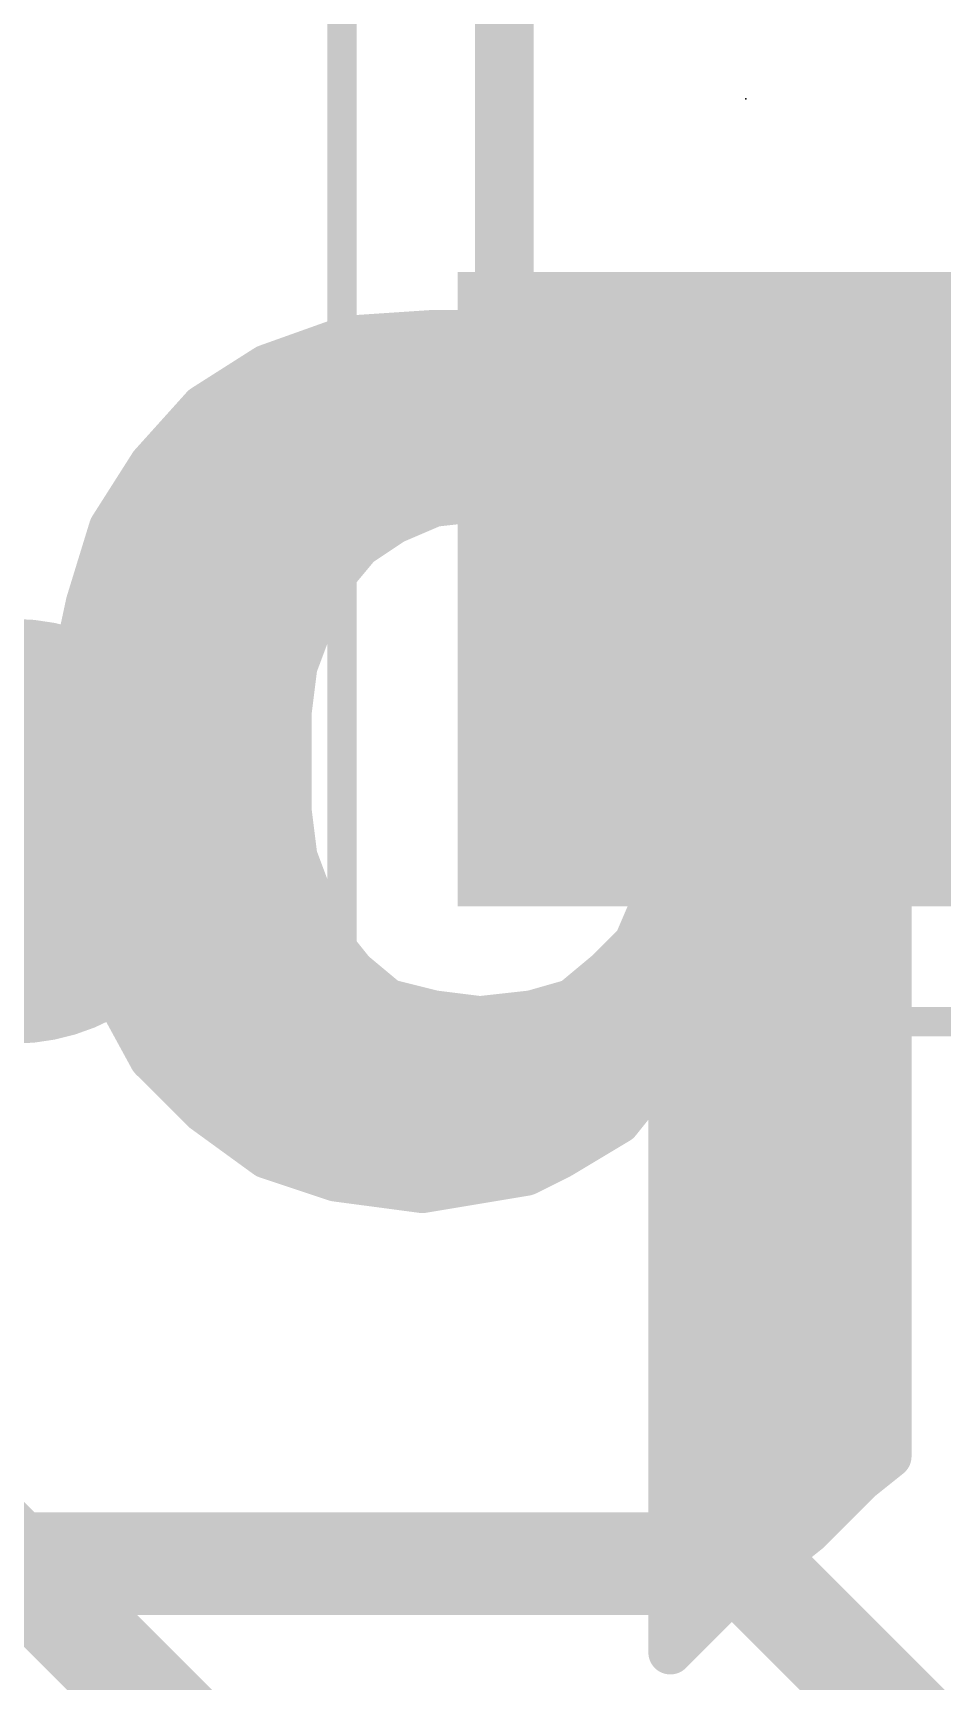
# Model space of a CAD drawing. Extents: x -37 to 70, y -13 to 33.
# Drawn here: x 15.274 to 16.85, y 9.956 to 12.814 of the extents above; entities that cross this region are included whole.
import ezdxf

# ---------------------------------------------------------------- set-up
doc = ezdxf.new("R2010")
doc.units = 0
for name, color, linetype in [('1', 12, 'CONTINUOUS'), ('16', 132, 'CONTINUOUS'), ('18', 110, 'CONTINUOUS'), ('22', 40, 'CONTINUOUS'), ('23', 53, 'CONTINUOUS'), ('39', 12, 'CONTINUOUS'), ('51', 53, 'CONTINUOUS')]:
    doc.layers.add(name, color=color, linetype=linetype)

# ---------------------------------------------------------------- blocks, each defined once
blk = doc.blocks.new('RECT')
blk.add_solid([(-0.5, -0.5), (0.5, -0.5), (-0.5, 0.5), (0.5, 0.5)])
blk = doc.blocks.new('ROUNDV')
at = {"const_width": 0.5}
blk.add_lwpolyline([(0, -0.25, 1), (0, 0.25, 1), (0, -0.25)], format="xyb", dxfattribs=at)

msp = doc.modelspace()

# ---------------------------------------------------------------- linework, layer by layer
at = {"layer": '1', "const_width": 0.1778}
for points in [[(16.51, 10.16), (12.7, 10.16)], [(17.36, 9.31), (16.51, 10.16)]]:
    msp.add_lwpolyline(points, dxfattribs=at)
at = {"layer": '1', "const_width": 0.0889}
for points in [[(16.5414, 10.1914, 1), (16.4786, 10.1286)], [(16.51, 10.1156, 1), (16.51, 10.2044)]]:
    msp.add_lwpolyline(points, format="xyb", dxfattribs=at)
at = {"layer": '16', "const_width": 0.1778}
msp.add_lwpolyline([(14.859, 10.541), (19.05, 6.35)], dxfattribs=at)
at = {"layer": '22', "const_width": 0.0762}
for points in [[(15.819, 12.286), (15.679, 12.236)], [(15.969, 12.296), (15.819, 12.286)], [(16.039, 12.296), (15.969, 12.296)], [(16.159, 12.276), (16.039, 12.296)], [(15.7692, 12.2682), (16.172, 12.2682)], [(16.259, 12.216), (16.159, 12.276)], [(16.489, 12.246), (16.389, 12.266)], [(16.389, 12.266), (16.389, 12.086)], [(15.679, 12.236), (15.569, 12.166)], [(16.529, 12.236), (16.489, 12.246)], [(16.579, 12.226), (16.529, 12.236)], [(16.619, 12.216), (16.579, 12.226)], [(16.309, 12.176), (16.259, 12.216)], [(16.669, 12.216), (16.619, 12.216)], [(16.719, 12.206), (16.669, 12.216)], [(16.759, 12.196), (16.719, 12.206)], [(16.759, 10.346), (16.759, 12.196)], [(15.569, 12.166), (15.479, 12.066)], [(15.6099, 12.192), (16.289, 12.192)], [(16.349, 12.136), (16.309, 12.176)], [(16.389, 12.192), (16.759, 12.192)], [(15.5238, 12.1158), (16.3652, 12.1158)], [(16.389, 12.086), (16.349, 12.136)], [(16.389, 12.1158), (16.759, 12.1158)], [(15.479, 12.066), (15.409, 11.956)], [(15.4622, 12.0396), (16.759, 12.0396)], [(15.899, 11.966), (15.969, 11.996)], [(15.969, 11.996), (16.059, 12.006)], [(16.059, 12.006), (16.139, 11.996)], [(16.139, 11.996), (16.219, 11.966)], [(15.839, 11.926), (15.899, 11.966)], [(16.219, 11.966), (16.269, 11.926)], [(15.409, 11.956), (15.369, 11.826)], [(15.4137, 11.9634), (15.8951, 11.9634)], [(16.2223, 11.9634), (16.759, 11.9634)], [(15.789, 11.866), (15.839, 11.926)], [(16.269, 11.926), (16.319, 11.866)], [(15.3878, 11.8872), (15.8067, 11.8872)], [(16.3013, 11.8872), (16.759, 11.8872)], [(15.759, 11.796), (15.789, 11.866)], [(16.319, 11.866), (16.349, 11.796)], [(15.369, 11.826), (15.339, 11.686)], [(15.3658, 11.811), (15.7654, 11.811)], [(15.729, 11.716), (15.759, 11.796)], [(16.3426, 11.811), (16.759, 11.811)], [(16.349, 11.796), (16.379, 11.716)], [(15.3495, 11.7348), (15.7361, 11.7348)], [(15.719, 11.636), (15.729, 11.716)], [(16.372, 11.7348), (16.759, 11.7348)], [(16.379, 11.716), (16.389, 11.636)], [(15.339, 11.686), (15.329, 11.536)], [(15.3372, 11.6586), (15.7218, 11.6586)], [(16.3862, 11.6586), (16.759, 11.6586)], [(15.719, 11.546), (15.719, 11.636)], [(16.389, 11.636), (16.389, 11.466)], [(15.3321, 11.5824), (15.719, 11.5824)], [(16.389, 11.5824), (16.759, 11.5824)], [(15.719, 11.546), (15.329, 11.536)], [(15.329, 11.536), (15.719, 11.546)], [(15.719, 11.466), (15.719, 11.546)], [(15.329, 11.536), (15.339, 11.396)], [(15.3311, 11.5062), (15.719, 11.5062)], [(16.389, 11.5062), (16.759, 11.5062)], [(15.729, 11.386), (15.719, 11.466)], [(16.389, 11.466), (16.349, 11.306)], [(15.3366, 11.43), (15.7235, 11.43)], [(16.38, 11.43), (16.759, 11.43)], [(15.339, 11.396), (15.369, 11.266)], [(15.759, 11.306), (15.729, 11.386)], [(15.3487, 11.3538), (15.7411, 11.3538)], [(16.361, 11.3538), (16.759, 11.3538)], [(15.419, 11.146), (15.759, 11.306)], [(15.759, 11.306), (15.419, 11.146)], [(15.789, 11.236), (15.759, 11.306)], [(16.349, 11.306), (16.319, 11.236)], [(15.3663, 11.2776), (15.6987, 11.2776)], [(15.369, 11.266), (15.419, 11.146)], [(15.6987, 11.2776), (15.7712, 11.2776)], [(16.3368, 11.2776), (16.759, 11.2776)], [(15.829, 11.186), (15.789, 11.236)], [(16.319, 11.236), (16.269, 11.186)], [(15.3959, 11.2014), (15.5367, 11.2014)], [(15.5367, 11.2014), (15.8167, 11.2014)], [(16.2844, 11.2014), (16.759, 11.2014)], [(15.889, 11.136), (15.829, 11.186)], [(16.269, 11.186), (16.209, 11.136)], [(15.419, 11.146), (15.479, 11.036)], [(15.4303, 11.1252), (15.9322, 11.1252)], [(15.969, 11.116), (15.889, 11.136)], [(16.049, 11.106), (15.969, 11.116)], [(16.139, 11.116), (16.049, 11.106)], [(16.209, 11.136), (16.139, 11.116)], [(16.1712, 11.1252), (16.759, 11.1252)], [(15.4719, 11.049), (16.759, 11.049)], [(15.479, 11.036), (15.569, 10.946)], [(16.289, 10.926), (16.369, 11.026)], [(16.369, 11.026), (16.379, 11.026)], [(16.379, 11.026), (16.379, 10.006)], [(15.5422, 10.9728), (16.3264, 10.9728)], [(16.379, 10.9728), (16.759, 10.9728)], [(15.569, 10.946), (15.679, 10.866)], [(16.189, 10.866), (16.289, 10.926)], [(15.6369, 10.8966), (16.24, 10.8966)], [(16.379, 10.8966), (16.759, 10.8966)], [(15.679, 10.866), (15.799, 10.826)], [(16.129, 10.836), (16.189, 10.866)], [(15.799, 10.826), (15.949, 10.806)], [(15.949, 10.806), (16.129, 10.836)], [(15.841, 10.8204), (16.0354, 10.8204)], [(16.379, 10.8204), (16.759, 10.8204)], [(16.379, 10.7442), (16.759, 10.7442)], [(16.379, 10.668), (16.759, 10.668)], [(16.379, 10.5918), (16.759, 10.5918)], [(16.379, 10.5156), (16.759, 10.5156)], [(16.379, 10.4394), (16.759, 10.4394)], [(16.379, 10.3632), (16.759, 10.3632)], [(16.709, 10.306), (16.759, 10.346)], [(16.379, 10.287), (16.69, 10.287)], [(16.619, 10.216), (16.709, 10.306)], [(16.379, 10.2108), (16.6125, 10.2108)], [(16.469, 10.096), (16.619, 10.216)], [(16.379, 10.1346), (16.5173, 10.1346)], [(16.379, 10.006), (16.469, 10.096)], [(16.379, 10.0584), (16.4314, 10.0584)]]:
    msp.add_lwpolyline(points, dxfattribs=at)
at = {"layer": '22', "const_width": 0.0381}
for points in [[(15.8177, 12.305, 1), (15.8203, 12.267)], [(15.8254, 12.2681, 1), (15.8126, 12.3039)], [(15.969, 12.3151, 1), (15.969, 12.277)], [(15.9703, 12.277, 1), (15.9677, 12.315)], [(16.0421, 12.3148, 1), (16.0359, 12.2772)], [(16.039, 12.277, 1), (16.039, 12.3151)], [(15.7692, 12.2873, 1), (15.7692, 12.2492)], [(16.1688, 12.2923, 1), (16.1492, 12.2597)], [(16.1559, 12.2572, 1), (16.1621, 12.2948)], [(16.172, 12.2492, 1), (16.172, 12.2873)], [(16.3927, 12.2847, 1), (16.3853, 12.2473)], [(16.408, 12.266, 1), (16.3699, 12.266)], [(15.6726, 12.2539, 1), (15.6854, 12.2181)], [(15.6892, 12.2199, 1), (15.6688, 12.2521)], [(16.4936, 12.2645, 1), (16.4844, 12.2275)], [(16.4853, 12.2273, 1), (16.4927, 12.2647)], [(16.5327, 12.2547, 1), (16.5253, 12.2173)], [(16.5244, 12.2175, 1), (16.5336, 12.2545)], [(16.5836, 12.2445, 1), (16.5744, 12.2075)], [(16.5753, 12.2073, 1), (16.5827, 12.2447)], [(16.2709, 12.2309, 1), (16.2471, 12.2011)], [(16.2492, 12.1997, 1), (16.2688, 12.2323)], [(16.619, 12.2351, 1), (16.619, 12.197)], [(16.6144, 12.1975, 1), (16.6236, 12.2345)], [(16.6727, 12.2347, 1), (16.6653, 12.1973)], [(16.669, 12.197, 1), (16.669, 12.2351)], [(16.7236, 12.2245, 1), (16.7144, 12.1875)], [(16.7153, 12.1873, 1), (16.7227, 12.2247)], [(16.7781, 12.196, 1), (16.74, 12.196)], [(16.7544, 12.1775, 1), (16.7636, 12.2145)], [(15.5832, 12.1533, 1), (15.5548, 12.1787)], [(15.6099, 12.2111, 1), (15.6099, 12.173)], [(16.289, 12.173, 1), (16.289, 12.2111)], [(16.3225, 12.1895, 1), (16.2955, 12.1625)], [(16.2971, 12.1611, 1), (16.3209, 12.1909)], [(16.389, 12.2111, 1), (16.389, 12.173)], [(16.759, 12.173, 1), (16.759, 12.2111)], [(15.5588, 12.1821, 1), (15.5792, 12.1499)], [(15.5238, 12.1349, 1), (15.5238, 12.0968)], [(16.3639, 12.1479, 1), (16.3341, 12.1241)], [(16.3355, 12.1225, 1), (16.3625, 12.1495)], [(16.3652, 12.0968, 1), (16.3652, 12.1349)], [(16.389, 12.1349, 1), (16.389, 12.0968)], [(16.759, 12.0968, 1), (16.759, 12.1349)], [(15.4648, 12.0787, 1), (15.4932, 12.0533)], [(15.4951, 12.0558, 1), (15.4629, 12.0762)], [(16.3699, 12.086, 1), (16.408, 12.086)], [(16.3741, 12.0741, 1), (16.4039, 12.0979)], [(15.4622, 12.0587, 1), (15.4622, 12.0206)], [(16.759, 12.0206, 1), (16.759, 12.0587)], [(15.9669, 12.0149, 1), (15.9711, 11.9771)], [(15.9765, 11.9785, 1), (15.9615, 12.0135)], [(16.0614, 12.0249, 1), (16.0566, 11.9871)], [(16.0611, 11.9871, 1), (16.0569, 12.0249)], [(16.1457, 12.0138, 1), (16.1323, 11.9782)], [(16.1366, 11.9771, 1), (16.1414, 12.0149)], [(15.9096, 11.9501, 1), (15.8884, 11.9819)], [(16.2309, 11.9809, 1), (16.2071, 11.9511)], [(15.3929, 11.9662, 1), (15.4251, 11.9458)], [(15.4272, 11.9504, 1), (15.3908, 11.9616)], [(15.4137, 11.9825, 1), (15.4137, 11.9444)], [(15.8915, 11.9835, 1), (15.9065, 11.9485)], [(15.8951, 11.9444, 1), (15.8951, 11.9825)], [(16.2223, 11.9825, 1), (16.2223, 11.9444)], [(16.2123, 11.9482, 1), (16.2257, 11.9838)], [(16.759, 11.9444, 1), (16.759, 11.9825)], [(15.8284, 11.9419, 1), (15.8496, 11.9101)], [(15.8536, 11.9138, 1), (15.8244, 11.9382)], [(16.2836, 11.9382, 1), (16.2544, 11.9138)], [(16.2571, 11.9111, 1), (16.2809, 11.9409)], [(15.3878, 11.9063, 1), (15.3878, 11.8681)], [(15.8067, 11.8681, 1), (15.8067, 11.9063)], [(16.3013, 11.9063, 1), (16.3013, 11.8681)], [(16.759, 11.8681, 1), (16.759, 11.9063)], [(15.7744, 11.8782, 1), (15.8036, 11.8538)], [(15.8065, 11.8585, 1), (15.7715, 11.8735)], [(16.3365, 11.8735, 1), (16.3015, 11.8585)], [(16.3044, 11.8538, 1), (16.3336, 11.8782)], [(15.3876, 11.822, 1), (15.3504, 11.83)], [(15.3658, 11.83, 1), (15.3658, 11.7919)], [(15.3508, 11.8316, 1), (15.3872, 11.8204)], [(15.7768, 11.7893, 1), (15.7412, 11.8027)], [(15.7654, 11.7919, 1), (15.7654, 11.83)], [(16.3426, 11.83, 1), (16.3426, 11.7919)], [(16.3668, 11.8027, 1), (16.3312, 11.7893)], [(16.759, 11.7919, 1), (16.759, 11.83)], [(15.7415, 11.8035, 1), (15.7765, 11.7885)], [(16.3315, 11.7885, 1), (16.3665, 11.8035)], [(15.3495, 11.7538, 1), (15.3495, 11.7157)], [(15.7479, 11.7136, 1), (15.7101, 11.7184)], [(15.7361, 11.7157, 1), (15.7361, 11.7538)], [(16.372, 11.7538, 1), (16.372, 11.7157)], [(16.3979, 11.7184, 1), (16.3601, 11.7136)], [(16.759, 11.7157, 1), (16.759, 11.7538)], [(15.358, 11.6847, 1), (15.32, 11.6873)], [(15.7112, 11.7227, 1), (15.7468, 11.7093)], [(16.3612, 11.7093, 1), (16.3968, 11.7227)], [(15.3372, 11.6776, 1), (15.3372, 11.6395)], [(15.3204, 11.69, 1), (15.3576, 11.682)], [(15.7218, 11.6395, 1), (15.7218, 11.6776)], [(16.3862, 11.6776, 1), (16.3862, 11.6395)], [(16.759, 11.6395, 1), (16.759, 11.6776)], [(15.7381, 11.636, 1), (15.7, 11.636)], [(16.408, 11.636, 1), (16.3699, 11.636)], [(15.7001, 11.6384, 1), (15.7379, 11.6336)], [(16.3701, 11.6336, 1), (16.4079, 11.6384)], [(15.3321, 11.6014, 1), (15.3321, 11.5633)], [(15.719, 11.5633, 1), (15.719, 11.6014)], [(16.389, 11.6014, 1), (16.389, 11.5633)], [(16.759, 11.5633, 1), (16.759, 11.6014)], [(15.7381, 11.546, 1), (15.7, 11.546)], [(15.7195, 11.527, 1), (15.7185, 11.565)], [(15.7195, 11.527, 1), (15.7185, 11.565)], [(15.348, 11.5374, 1), (15.31, 11.5346)], [(15.3285, 11.555, 1), (15.3295, 11.517)], [(15.3285, 11.555, 1), (15.3295, 11.517)], [(15.31, 11.5373, 1), (15.348, 11.5347)], [(15.7, 11.546, 1), (15.7381, 11.546)], [(15.3311, 11.5252, 1), (15.3311, 11.4871)], [(15.719, 11.4871, 1), (15.719, 11.5252)], [(16.389, 11.5252, 1), (16.389, 11.4871)], [(16.759, 11.4871, 1), (16.759, 11.5252)], [(15.7379, 11.4684, 1), (15.7001, 11.4636)], [(16.4075, 11.4614, 1), (16.3705, 11.4706)], [(15.3366, 11.449, 1), (15.3366, 11.4109)], [(15.7, 11.466, 1), (15.7381, 11.466)], [(15.7235, 11.4109, 1), (15.7235, 11.449)], [(16.38, 11.449, 1), (16.38, 11.4109)], [(16.3699, 11.466, 1), (16.408, 11.466)], [(16.759, 11.4109, 1), (16.759, 11.449)], [(15.3576, 11.4003, 1), (15.3204, 11.3917)], [(15.32, 11.3946, 1), (15.358, 11.3974)], [(15.7468, 11.3927, 1), (15.7112, 11.3793)], [(15.7101, 11.3836, 1), (15.7479, 11.3884)], [(15.3487, 11.3728, 1), (15.3487, 11.3347)], [(15.7411, 11.3347, 1), (15.7411, 11.3728)], [(16.361, 11.3728, 1), (16.361, 11.3347)], [(16.759, 11.3347, 1), (16.759, 11.3728)], [(15.7765, 11.3135, 1), (15.7415, 11.2985)], [(15.7412, 11.2993, 1), (15.7768, 11.3127)], [(15.7671, 11.2888, 1), (15.7509, 11.3232)], [(15.7671, 11.2888, 1), (15.7509, 11.3232)], [(16.3305, 11.3106, 1), (16.3675, 11.3014)], [(16.3665, 11.2985, 1), (16.3315, 11.3135)], [(15.3663, 11.2967, 1), (15.3663, 11.2586)], [(15.3866, 11.2733, 1), (15.3514, 11.2587)], [(15.3504, 11.2617, 1), (15.3876, 11.2703)], [(15.6987, 11.2967, 1), (15.6987, 11.2586)], [(15.6987, 11.2586, 1), (15.6987, 11.2967)], [(15.7712, 11.2586, 1), (15.7712, 11.2967)], [(16.3368, 11.2967, 1), (16.3368, 11.2586)], [(16.759, 11.2586, 1), (16.759, 11.2967)], [(15.8039, 11.2479, 1), (15.7741, 11.2241)], [(15.7715, 11.2285, 1), (15.8065, 11.2435)], [(16.3015, 11.2435, 1), (16.3365, 11.2285)], [(16.3325, 11.2225, 1), (16.3055, 11.2495)], [(15.3959, 11.2205, 1), (15.3959, 11.1824)], [(15.5367, 11.2205, 1), (15.5367, 11.1824)], [(15.5367, 11.1824, 1), (15.5367, 11.2205)], [(15.8167, 11.1824, 1), (15.8167, 11.2205)], [(16.2844, 11.2205, 1), (16.2844, 11.1824)], [(16.759, 11.1824, 1), (16.759, 11.2205)], [(15.8412, 11.2006, 1), (15.8168, 11.1714)], [(15.8141, 11.1741, 1), (15.8439, 11.1979)], [(16.2555, 11.1995, 1), (16.2825, 11.1725)], [(16.2812, 11.1714, 1), (16.2568, 11.2006)], [(15.4357, 11.1551, 1), (15.4023, 11.1369)], [(15.4109, 11.1632, 1), (15.4271, 11.1288)], [(15.4109, 11.1632, 1), (15.4271, 11.1288)], [(15.4014, 11.1387, 1), (15.4366, 11.1533)], [(15.4303, 11.1443, 1), (15.4303, 11.1062)], [(15.8936, 11.1545, 1), (15.8844, 11.1175)], [(15.8768, 11.1214, 1), (15.9012, 11.1506)], [(15.9322, 11.1062, 1), (15.9322, 11.1443)], [(15.9714, 11.1349, 1), (15.9666, 11.0971)], [(15.9644, 11.0975, 1), (15.9736, 11.1345)], [(16.1338, 11.1343, 1), (16.1442, 11.0977)], [(16.1411, 11.0971, 1), (16.1369, 11.1349)], [(16.1712, 11.1443, 1), (16.1712, 11.1062)], [(16.1968, 11.1506, 1), (16.2212, 11.1214)], [(16.2142, 11.1177, 1), (16.2038, 11.1543)], [(16.759, 11.1062, 1), (16.759, 11.1443)], [(16.0469, 11.1249, 1), (16.0511, 11.0871)], [(16.0466, 11.0871, 1), (16.0514, 11.1249)], [(15.4719, 11.0681, 1), (15.4719, 11.03)], [(15.4925, 11.0495, 1), (15.4655, 11.0225)], [(15.4623, 11.0269, 1), (15.4957, 11.0451)], [(16.369, 11.045, 1), (16.369, 11.0069)], [(16.3839, 11.0141, 1), (16.3541, 11.0379)], [(16.3981, 11.026, 1), (16.36, 11.026)], [(16.379, 11.0069, 1), (16.379, 11.045)], [(16.759, 11.03, 1), (16.759, 11.0681)], [(15.5422, 10.9919, 1), (15.5422, 10.9538)], [(16.3264, 10.9538, 1), (16.3264, 10.9919)], [(16.379, 10.9919, 1), (16.379, 10.9538)], [(16.759, 10.9538, 1), (16.759, 10.9919)], [(15.5802, 10.9614, 1), (15.5578, 10.9306)], [(15.5555, 10.9325, 1), (15.5825, 10.9595)], [(16.2741, 10.9379, 1), (16.3039, 10.9141)], [(16.2988, 10.9097, 1), (16.2792, 10.9423)], [(15.6369, 10.9157, 1), (15.6369, 10.8776)], [(16.24, 10.8776, 1), (16.24, 10.9157)], [(16.379, 10.9157, 1), (16.379, 10.8776)], [(16.759, 10.8776, 1), (16.759, 10.9157)], [(15.685, 10.8841, 1), (15.673, 10.8479)], [(15.6678, 10.8506, 1), (15.6902, 10.8814)], [(16.1792, 10.8823, 1), (16.1988, 10.8497)], [(16.1975, 10.849, 1), (16.1805, 10.883)], [(15.8015, 10.8449, 1), (15.7965, 10.8071)], [(15.793, 10.8079, 1), (15.805, 10.8441)], [(16.1205, 10.853, 1), (16.1375, 10.819)], [(16.1321, 10.8172, 1), (16.1259, 10.8548)], [(15.841, 10.8395, 1), (15.841, 10.8014)], [(15.9459, 10.8248, 1), (15.9521, 10.7872)], [(15.9465, 10.7871, 1), (15.9515, 10.8249)], [(16.0354, 10.8014, 1), (16.0354, 10.8395)], [(16.379, 10.8395, 1), (16.379, 10.8014)], [(16.759, 10.8014, 1), (16.759, 10.8395)], [(16.379, 10.7633, 1), (16.379, 10.7252)], [(16.759, 10.7252, 1), (16.759, 10.7633)], [(16.379, 10.6871, 1), (16.379, 10.649)], [(16.759, 10.649, 1), (16.759, 10.6871)], [(16.379, 10.6109, 1), (16.379, 10.5728)], [(16.759, 10.5728, 1), (16.759, 10.6109)], [(16.379, 10.5347, 1), (16.379, 10.4966)], [(16.759, 10.4966, 1), (16.759, 10.5347)], [(16.379, 10.4585, 1), (16.379, 10.4204)], [(16.759, 10.4204, 1), (16.759, 10.4585)], [(16.379, 10.3823, 1), (16.379, 10.3442)], [(16.7709, 10.3311, 1), (16.7471, 10.3609)], [(16.759, 10.3442, 1), (16.759, 10.3823)], [(16.74, 10.346, 1), (16.7781, 10.346)], [(16.379, 10.3061, 1), (16.379, 10.268)], [(16.6971, 10.3209, 1), (16.7209, 10.2911)], [(16.69, 10.268, 1), (16.69, 10.3061)], [(16.7225, 10.2925, 1), (16.6955, 10.3195)], [(16.379, 10.2299, 1), (16.379, 10.1918)], [(16.6055, 10.2295, 1), (16.6325, 10.2025)], [(16.6309, 10.2011, 1), (16.6071, 10.2309)], [(16.6125, 10.1918, 1), (16.6125, 10.2299)], [(16.379, 10.1537, 1), (16.379, 10.1156)], [(16.5173, 10.1156, 1), (16.5173, 10.1537)], [(16.4571, 10.1109, 1), (16.4809, 10.0811)], [(16.4825, 10.0825, 1), (16.4555, 10.1095)], [(16.379, 10.0775, 1), (16.379, 10.0394)], [(16.4314, 10.0394, 1), (16.4314, 10.0775)], [(16.3655, 10.0195, 1), (16.3925, 9.9925)], [(16.36, 10.006, 1), (16.3981, 10.006)]]:
    msp.add_lwpolyline(points, format="xyb", dxfattribs=at)
at = {"layer": '23'}
msp.add_point((16.51, 12.7), dxfattribs=at)
at = {"layer": '39', "const_width": 0.0508}
for points in [[(15.81, 11.1), (15.81, 14.3)], [(17.21, 11.1), (15.81, 11.1)]]:
    msp.add_lwpolyline(points, dxfattribs=at)
at = {"layer": '39', "const_width": 0.0254}
for points in [[(15.81, 11.1127, 1), (15.81, 11.0873)], [(15.7973, 11.1, 1), (15.8227, 11.1)]]:
    msp.add_lwpolyline(points, format="xyb", dxfattribs=at)
at = {"layer": '51', "const_width": 0.1016}
msp.add_lwpolyline([(16.091, 13.056), (16.091, 12.344)], dxfattribs=at)
at = {"layer": '51', "const_width": 0.0508}
msp.add_lwpolyline([(16.0656, 12.344, 1), (16.1164, 12.344)], format="xyb", dxfattribs=at)

# ---------------------------------------------------------------- block references
at = {"layer": '1', "xscale": 1.1, "rotation": 270}
msp.add_blockref('RECT', (16.51, 11.85), dxfattribs=at)
at = {"layer": '18', "xscale": 0.7366, "yscale": 0.7366}
msp.add_blockref('ROUNDV', (15.24, 11.43), dxfattribs=at)
msp.add_blockref('ROUNDV', (15.24, 11.43), dxfattribs=at)
at = {"layer": '51', "xscale": 0.5001, "yscale": 0.95, "rotation": 270}
msp.add_blockref('RECT', (16.5151, 12.1197), dxfattribs=at)

doc.saveas('drawing.dxf')
